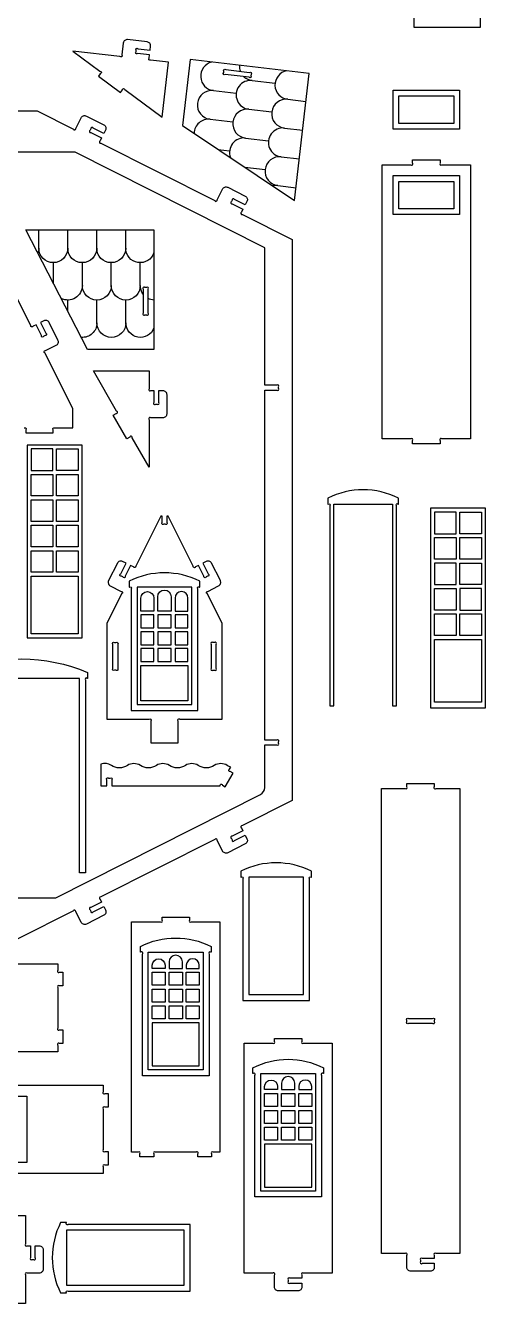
# Model space of a CAD drawing. Extents: x 40 to 213, y -58 to 93.
# Drawn here: x 186.2 to 209.7, y -56.8 to 8.4 of the extents above; entities that cross this region are included whole.
import ezdxf

# ---------------------------------------------------------------- set-up
doc = ezdxf.new("R2010")
doc.units = 0
doc.header["$MEASUREMENT"] = 0
doc.layers.get('0').update_dxf_attribs({"linetype": 'CONTINUOUS'})

msp = doc.modelspace()

# ---------------------------------------------------------------- linework, layer by layer
for points in [[(205.955, 14.664), (205.967, 14.664, -1), (206.055, 14.576), (206.055, 8.364), (209.455, 8.364), (209.455, 14.576, -1), (209.543, 14.664), (209.555, 14.664), (209.555, 14.964, 0.238913), (205.955, 14.964)], [(193.536, 6.582), (192.631, 6.687, -1), (192.553, 6.785), (192.571, 6.945), (191.964, 7.015, -1), (191.886, 7.113), (191.895, 7.186, -1), (191.992, 7.263), (192.6, 7.193), (192.623, 7.392, 0.414214), (192.447, 7.614), (191.454, 7.728, 0.414214), (191.232, 7.552), (191.162, 6.945, -1), (191.064, 6.867), (188.656, 7.145), (190.045, 6.114, -1), (190.063, 5.99), (189.967, 5.86), (191.092, 5.026), (191.188, 5.156, -1), (191.312, 5.174), (193.212, 3.764)], [(197.65, 5.806), (196.435, 5.946, -1), (196.357, 6.044), (196.366, 6.117, -1), (196.464, 6.195), (197.679, 6.055, -1), (197.757, 5.957), (197.748, 5.884, -1)], [(204.449, 1.339), (205.909, 1.339, 1), (205.998, 1.427), (205.998, 1.589), (207.398, 1.589), (207.398, 1.464), (207.398, 1.427, 1), (207.486, 1.339), (208.947, 1.339), (208.947, -12.661), (207.486, -12.661, 1), (207.398, -12.75), (207.398, -12.911), (205.998, -12.911), (205.998, -12.75, 1), (205.909, -12.661), (204.449, -12.661)], [(192.25, -5.017), (192.25, -6.24, 1), (192.338, -6.328), (192.411, -6.328, 1), (192.5, -6.24), (192.5, -5.017, 1), (192.411, -4.928), (192.338, -4.928, 1)], [(192.55, -9.192), (192.55, -10.104, 1), (192.638, -10.192), (192.8, -10.192), (192.8, -10.804, 1), (192.888, -10.892), (192.961, -10.892, 1), (193.05, -10.804), (193.05, -10.192), (193.25, -10.192, -0.414214), (193.45, -10.392), (193.45, -11.392, -0.414214), (193.25, -11.592), (192.638, -11.592, 1), (192.55, -11.681), (192.55, -14.105), (191.685, -12.607, 1), (191.564, -12.575), (191.424, -12.655), (190.724, -11.443), (190.864, -11.362, 1), (190.896, -11.241), (189.713, -9.192)], [(201.973, -26.288), (201.973, -15.988), (204.973, -15.988), (204.973, -26.288), (205.173, -26.288), (205.173, -16.077, -1), (205.262, -15.988), (205.273, -15.988), (205.273, -15.688, 0.238913), (201.673, -15.688), (201.673, -15.988), (201.685, -15.988, -1), (201.773, -16.077), (201.773, -26.288)], [(190.398, -26.981), (192.547, -26.981, -1), (192.636, -27.069), (192.636, -28.181), (194.036, -28.181), (194.036, -27.069, -1), (194.124, -26.981), (196.273, -26.981), (196.273, -22.068), (195.515, -20.565, -1), (195.554, -20.447), (196.1, -20.171, 0.414214), (196.188, -19.902), (195.737, -19.01, 0.414214), (195.469, -18.921), (195.29, -19.011), (195.566, -19.557, -1), (195.527, -19.676), (195.461, -19.709, -1), (195.343, -19.67), (195.067, -19.124), (194.923, -19.197, -1), (194.804, -19.158), (193.519, -16.611), (193.461, -16.611), (193.461, -16.923, -1), (193.372, -17.011), (193.299, -17.011, -1), (193.211, -16.923), (193.211, -16.611), (193.153, -16.611), (191.868, -19.158, -1), (191.749, -19.197), (191.605, -19.124), (191.329, -19.67, -1), (191.21, -19.709), (191.145, -19.676, -1), (191.106, -19.557), (191.381, -19.011), (191.203, -18.921, 0.414214), (190.934, -19.01), (190.484, -19.902, 0.414214), (190.572, -20.171), (191.118, -20.447, -1), (191.157, -20.565), (190.398, -22.068)], [(191.536, -20.231), (191.547, -20.231, -1), (191.636, -20.319), (191.636, -26.531), (195.036, -26.531), (195.036, -20.319, -1), (195.124, -20.231), (195.136, -20.231), (195.136, -19.931, 0.238913), (191.536, -19.931)], [(192.796, -20.793), (192.796, -21.453), (192.136, -21.453), (192.136, -20.793, -1)], [(192.996, -21.453), (192.996, -20.721, -1), (193.676, -20.721), (193.676, -21.453)], [(193.876, -20.793), (193.876, -21.453), (194.536, -21.453), (194.536, -20.793, 1)], [(190.948, -23.157), (190.948, -24.38, -1), (190.86, -24.468), (190.787, -24.468, -1), (190.698, -24.38), (190.698, -23.157, -1), (190.787, -23.068), (190.86, -23.068, -1)], [(195.723, -23.157), (195.723, -24.38, 1), (195.812, -24.468), (195.885, -24.468, 1), (195.973, -24.38), (195.973, -23.157, 1), (195.885, -23.068), (195.812, -23.068, 1)], [(189.406, -24.89), (189.394, -24.89, 1), (189.306, -24.978), (189.306, -34.83), (189.006, -34.83), (189.006, -24.89), (183.106, -24.89), (183.106, -34.83), (182.806, -34.83), (182.806, -24.978, 1), (182.717, -24.89), (182.706, -24.89), (182.706, -24.59, -0.205755), (189.406, -24.59)], [(196.835, -29.735), (196.695, -29.654, -1), (196.663, -29.533), (196.723, -29.429, -0.068104), (196.542, -29.342, 0.300981), (195.88, -29.342, -0.300981), (195.064, -29.342, 0.300981), (194.402, -29.342, -0.300981), (193.586, -29.342, 0.300981), (192.923, -29.342, -0.300981), (192.107, -29.342, 0.300981), (191.445, -29.342, -0.300981), (190.629, -29.342, 0.236244), (190.096, -29.277), (190.096, -30.385), (190.396, -30.385), (190.396, -30.073, -1), (190.484, -29.985), (190.558, -29.985, -1), (190.646, -30.073), (190.646, -30.385), (196.171, -30.385), (196.174, -30.379, -1), (196.295, -30.347), (196.435, -30.428)], [(204.406, -30.515), (205.618, -30.515, 1), (205.706, -30.426), (205.706, -30.265), (207.106, -30.265), (207.106, -30.426, 1), (207.195, -30.515), (208.406, -30.515), (208.406, -54.265), (207.195, -54.265, 1), (207.106, -54.353), (207.106, -54.515), (206.495, -54.515, 1), (206.406, -54.603), (206.406, -54.676, 1), (206.495, -54.765), (207.106, -54.765), (207.106, -54.965, -0.414214), (206.906, -55.165), (205.906, -55.165, -0.414214), (205.706, -54.965), (205.706, -54.353, 1), (205.618, -54.265), (204.406, -54.265)], [(197.237, -35.041), (197.249, -35.041, -1), (197.337, -35.129), (197.337, -41.341), (200.737, -41.341), (200.737, -35.129, -1), (200.825, -35.041), (200.837, -35.041), (200.837, -34.741, 0.238913), (197.237, -34.741)], [(191.662, -37.332), (193.122, -37.332, 1), (193.211, -37.243), (193.211, -37.082), (194.611, -37.082), (194.611, -37.207), (194.611, -37.243, 1), (194.699, -37.332), (196.16, -37.332), (196.16, -49.082), (195.824, -49.082, 1), (195.735, -49.17), (195.735, -49.332), (195.035, -49.332), (195.035, -49.17, 1), (194.947, -49.082), (192.875, -49.082, 1), (192.786, -49.17), (192.786, -49.332), (192.086, -49.332), (192.086, -49.17, 1), (191.998, -49.082), (191.662, -49.082)], [(195.711, -38.882), (195.699, -38.882, 1), (195.611, -38.97), (195.611, -45.182), (192.211, -45.182), (192.211, -38.97, 1), (192.122, -38.882), (192.111, -38.882), (192.111, -38.582, -0.238913), (195.711, -38.582)], [(194.251, -39.703), (194.251, -39.372, 1), (193.571, -39.372), (193.571, -39.703)], [(176.142, -43.97), (176.142, -42.509, 1), (176.053, -42.421), (175.892, -42.421), (175.892, -41.021), (176.017, -41.021), (176.053, -41.021, 1), (176.142, -40.932), (176.142, -39.472), (187.892, -39.472), (187.892, -39.808, 1), (187.98, -39.896), (188.142, -39.896), (188.142, -40.596), (187.98, -40.596, 1), (187.892, -40.685), (187.892, -42.757, 1), (187.98, -42.845), (188.142, -42.845), (188.142, -43.545), (187.98, -43.545, 1), (187.892, -43.634), (187.892, -43.97)], [(193.371, -39.543), (193.371, -39.703), (192.711, -39.703), (192.711, -39.543, -1)], [(194.451, -39.543), (194.451, -39.703), (195.111, -39.703), (195.111, -39.543, 1)], [(205.795, -42.265), (207.018, -42.265, -1), (207.106, -42.353), (207.106, -42.426, -1), (207.018, -42.515), (205.795, -42.515, -1), (205.706, -42.426), (205.706, -42.353, -1)], [(200.348, -43.275), (200.348, -43.436, 1), (200.437, -43.525), (201.897, -43.525), (201.897, -55.275), (200.437, -55.275, 1), (200.348, -55.363), (200.348, -55.525), (199.737, -55.525, 1), (199.648, -55.613), (199.648, -55.686, 1), (199.737, -55.775), (200.348, -55.775), (200.348, -55.975, -0.414214), (200.148, -56.175), (199.148, -56.175, -0.414214), (198.948, -55.975), (198.948, -55.363, 1), (198.86, -55.275), (197.399, -55.275), (197.399, -43.525), (198.86, -43.525, 1), (198.948, -43.436), (198.948, -43.275)], [(201.448, -45.075), (201.437, -45.075, 1), (201.348, -45.163), (201.348, -51.375), (197.948, -51.375), (197.948, -45.163, 1), (197.86, -45.075), (197.848, -45.075), (197.848, -44.775, -0.238913), (201.448, -44.775)], [(176.213, -50.172), (176.213, -48.711, 1), (176.125, -48.623), (175.963, -48.623), (175.963, -47.223), (176.088, -47.223), (176.125, -47.223, 1), (176.213, -47.134), (176.213, -45.674), (190.213, -45.674), (190.213, -46.01, 1), (190.302, -46.098), (190.463, -46.098), (190.463, -46.798), (190.302, -46.798, 1), (190.213, -46.887), (190.213, -48.959, 1), (190.302, -49.047), (190.463, -49.047), (190.463, -49.747), (190.302, -49.747, 1), (190.213, -49.836), (190.213, -50.172)], [(199.108, -45.736), (199.108, -45.896), (198.448, -45.896), (198.448, -45.736, -1)], [(199.988, -45.896), (199.988, -45.564, 1), (199.308, -45.564), (199.308, -45.896)], [(200.188, -45.736), (200.188, -45.896), (200.848, -45.896), (200.848, -45.736, 1)], [(180.013, -46.123), (180.013, -46.134, 1), (180.102, -46.223), (186.313, -46.223), (186.313, -49.623), (180.102, -49.623, 1), (180.013, -49.711), (180.013, -49.723), (179.713, -49.723, -0.238913), (179.713, -46.123)], [(174.245, -53.865), (174.407, -53.865, 1), (174.495, -53.776), (174.495, -52.316), (186.245, -52.316), (186.245, -53.776, 1), (186.334, -53.865), (186.495, -53.865), (186.495, -54.476, 1), (186.584, -54.565), (186.657, -54.565, 1), (186.745, -54.476), (186.745, -53.865), (186.945, -53.865, -0.414214), (187.145, -54.065), (187.145, -55.065, -0.414214), (186.945, -55.265), (186.334, -55.265, 1), (186.245, -55.353), (186.245, -56.814), (174.495, -56.814), (174.495, -55.353, 1), (174.407, -55.265), (174.245, -55.265)], [(188.339, -56.28), (188.339, -56.269, -1), (188.427, -56.18), (194.639, -56.18), (194.639, -52.78), (188.427, -52.78, -1), (188.339, -52.692), (188.339, -52.68), (188.039, -52.68, 0.238913), (188.039, -56.28)]]:
    msp.add_lwpolyline(points, format="xyb", close=True)
for points in [[(194.65, 6.706), (194.263, 3.341), (199.975, -0.488), (200.723, 6.006)], [(204.998, 5.153), (208.398, 5.153), (208.398, 3.153), (204.998, 3.153)], [(208.098, 3.453), (205.298, 3.453), (205.298, 4.853), (208.098, 4.853)], [(204.998, 0.79), (208.398, 0.79), (208.398, -1.21), (204.998, -1.21)], [(208.098, -0.91), (205.298, -0.91), (205.298, 0.49), (208.098, 0.49)], [(192.8, -8.1), (189.413, -8.1), (186.263, -1.987), (192.8, -1.987)], [(189.135, -12.975), (186.335, -12.975), (186.335, -22.815), (189.135, -22.815)], [(186.535, -14.275), (187.635, -14.275), (187.635, -13.175), (186.535, -13.175)], [(188.935, -14.275), (187.835, -14.275), (187.835, -13.175), (188.935, -13.175)], [(186.535, -15.575), (186.535, -14.475), (187.635, -14.475), (187.635, -15.575)], [(188.935, -15.575), (187.835, -15.575), (187.835, -14.475), (188.935, -14.475)], [(186.535, -15.775), (187.635, -15.775), (187.635, -16.875), (186.535, -16.875)], [(187.835, -16.875), (187.835, -15.775), (188.935, -15.775), (188.935, -16.875)], [(209.714, -16.202), (206.914, -16.202), (206.914, -26.402), (209.714, -26.402)], [(208.214, -17.502), (208.214, -16.402), (207.114, -16.402), (207.114, -17.502)], [(208.414, -16.402), (209.514, -16.402), (209.514, -17.502), (208.414, -17.502)], [(187.635, -18.175), (186.535, -18.175), (186.535, -17.075), (187.635, -17.075)], [(187.835, -18.175), (187.835, -17.075), (188.935, -17.075), (188.935, -18.175)], [(208.214, -18.802), (207.114, -18.802), (207.114, -17.702), (208.214, -17.702)], [(208.414, -18.802), (208.414, -17.702), (209.514, -17.702), (209.514, -18.802)], [(187.635, -19.475), (186.535, -19.475), (186.535, -18.375), (187.635, -18.375)], [(187.835, -19.475), (187.835, -18.375), (188.935, -18.375), (188.935, -19.475)], [(207.114, -20.102), (208.214, -20.102), (208.214, -19.002), (207.114, -19.002)], [(208.414, -20.102), (208.414, -19.002), (209.514, -19.002), (209.514, -20.102)], [(188.935, -22.615), (186.535, -22.615), (186.535, -19.675), (188.935, -19.675)], [(194.736, -20.231), (191.936, -20.231), (191.936, -26.231), (194.736, -26.231)], [(208.214, -21.402), (207.114, -21.402), (207.114, -20.302), (208.214, -20.302)], [(208.414, -21.402), (209.514, -21.402), (209.514, -20.302), (208.414, -20.302)], [(192.136, -22.313), (192.796, -22.313), (192.796, -21.653), (192.136, -21.653)], [(192.996, -22.313), (193.676, -22.313), (193.676, -21.653), (192.996, -21.653)], [(193.876, -22.313), (194.536, -22.313), (194.536, -21.653), (193.876, -21.653)], [(207.114, -21.602), (208.214, -21.602), (208.214, -22.702), (207.114, -22.702)], [(208.414, -22.702), (208.414, -21.602), (209.514, -21.602), (209.514, -22.702)], [(192.136, -23.173), (192.796, -23.173), (192.796, -22.513), (192.136, -22.513)], [(192.996, -23.173), (193.676, -23.173), (193.676, -22.513), (192.996, -22.513)], [(193.876, -23.173), (194.536, -23.173), (194.536, -22.513), (193.876, -22.513)], [(192.136, -24.033), (192.796, -24.033), (192.796, -23.373), (192.136, -23.373)], [(192.996, -24.033), (193.676, -24.033), (193.676, -23.373), (192.996, -23.373)], [(193.876, -24.033), (194.536, -24.033), (194.536, -23.373), (193.876, -23.373)], [(207.114, -22.902), (209.514, -22.902), (209.514, -26.102), (207.114, -26.102)], [(194.536, -26.031), (192.136, -26.031), (192.136, -24.233), (194.536, -24.233)], [(200.437, -35.041), (197.637, -35.041), (197.637, -41.041), (200.437, -41.041)], [(192.511, -38.882), (195.311, -38.882), (195.311, -44.882), (192.511, -44.882)], [(193.371, -40.563), (192.711, -40.563), (192.711, -39.903), (193.371, -39.903)], [(194.251, -40.563), (193.571, -40.563), (193.571, -39.903), (194.251, -39.903)], [(195.111, -40.563), (194.451, -40.563), (194.451, -39.903), (195.111, -39.903)], [(193.371, -41.423), (192.711, -41.423), (192.711, -40.763), (193.371, -40.763)], [(194.251, -41.423), (193.571, -41.423), (193.571, -40.763), (194.251, -40.763)], [(195.111, -41.423), (194.451, -41.423), (194.451, -40.763), (195.111, -40.763)], [(193.371, -42.283), (192.711, -42.283), (192.711, -41.623), (193.371, -41.623)], [(194.251, -42.283), (193.571, -42.283), (193.571, -41.623), (194.251, -41.623)], [(195.111, -42.283), (194.451, -42.283), (194.451, -41.623), (195.111, -41.623)], [(192.711, -44.682), (195.111, -44.682), (195.111, -42.483), (192.711, -42.483)], [(198.248, -45.075), (201.048, -45.075), (201.048, -51.075), (198.248, -51.075)], [(199.108, -46.756), (198.448, -46.756), (198.448, -46.096), (199.108, -46.096)], [(199.988, -46.756), (199.308, -46.756), (199.308, -46.096), (199.988, -46.096)], [(200.848, -46.756), (200.188, -46.756), (200.188, -46.096), (200.848, -46.096)], [(199.108, -47.616), (198.448, -47.616), (198.448, -46.956), (199.108, -46.956)], [(199.988, -47.616), (199.308, -47.616), (199.308, -46.956), (199.988, -46.956)], [(200.848, -47.616), (200.188, -47.616), (200.188, -46.956), (200.848, -46.956)], [(199.108, -48.476), (198.448, -48.476), (198.448, -47.816), (199.108, -47.816)], [(199.988, -48.476), (199.308, -48.476), (199.308, -47.816), (199.988, -47.816)], [(200.848, -48.476), (200.188, -48.476), (200.188, -47.816), (200.848, -47.816)], [(198.448, -50.875), (200.848, -50.875), (200.848, -48.676), (198.448, -48.676)], [(188.339, -53.08), (188.339, -55.88), (194.339, -55.88), (194.339, -53.08)]]:
    msp.add_lwpolyline(points, close=True)
for points in [[(195.747, 6.579, 0.837253), (195.837, 5.127, 1), (195.668, 3.658, 0.437228), (194.845, 2.951)], [(197.165, 6.416, 0.106398), (197.212, 6.109)], [(199.567, 6.139, 0.853828), (199.629, 4.681, 1), (199.46, 3.212, 1), (199.291, 1.743, 1), (199.122, 0.275, 0.088868), (198.861, 0.258)], [(197.394, 5.836, 0.162473), (197.818, 5.638, 1), (197.649, 4.169, 1), (197.479, 2.701, 0.561627), (196.703, 1.705)], [(184.856, 4.084), (186.847, 4.084), (188.686, 3.155, 1), (188.805, 3.194), (189.081, 3.74, -0.414214), (189.349, 3.828), (190.242, 3.378, -0.414214), (190.331, 3.109), (190.24, 2.93), (189.694, 3.206, 1), (189.576, 3.167), (189.543, 3.102, 1), (189.582, 2.983), (190.128, 2.707), (190.055, 2.563, 1), (190.094, 2.444), (195.902, -0.488, 1), (196.021, -0.449), (196.296, 0.097, -0.414214), (196.565, 0.186), (197.458, -0.265, -0.414214), (197.546, -0.534), (197.456, -0.712), (196.91, -0.436, 1), (196.791, -0.476), (196.758, -0.541, 1), (196.797, -0.66), (197.343, -0.935), (197.271, -1.08, 1), (197.31, -1.198), (199.856, -2.484), (199.856, -31.127), (197.31, -32.413, 1), (197.271, -32.532), (197.343, -32.676), (196.797, -32.952, 1), (196.758, -33.07), (196.791, -33.136, 1), (196.91, -33.175), (197.456, -32.899), (197.546, -33.078, -0.414214), (197.458, -33.346), (196.565, -33.797, -0.414214), (196.296, -33.709), (196.021, -33.163, 1), (195.902, -33.123), (190.094, -36.055, 1), (190.055, -36.174), (190.128, -36.318), (189.582, -36.594, 1), (189.543, -36.713), (189.576, -36.778, 1), (189.694, -36.817), (190.24, -36.542), (190.331, -36.72, -0.414214), (190.242, -36.989), (189.349, -37.439, -0.414214), (189.081, -37.351), (188.805, -36.805, 1), (188.686, -36.766), (185.856, -38.195)], [(184.856, -36.095), (187.796, -36.095), (198.236, -30.825, 0.283043), (198.456, -30.468), (198.456, -28.291), (199.068, -28.291, 1), (199.156, -28.203), (199.156, -28.13, 1), (199.068, -28.041), (198.456, -28.041), (198.456, -10.166), (199.068, -10.166, 1), (199.156, -10.078), (199.156, -10.005, 1), (199.068, -9.916), (198.456, -9.916), (198.456, -2.897), (188.787, 1.984), (184.856, 1.984)], [(186.17, -12.105, -1), (186.259, -12.194), (186.259, -12.355), (187.659, -12.355), (187.659, -12.194, -1), (187.747, -12.105), (188.659, -12.105), (188.659, -11.105), (187.23, -8.275, -1), (187.269, -8.156), (187.815, -7.881, 0.414214), (187.903, -7.612), (187.453, -6.719, 0.414214), (187.184, -6.631), (187.006, -6.721), (187.281, -7.267, -1), (187.242, -7.386), (187.177, -7.419, -1), (187.058, -7.38), (186.782, -6.834), (186.638, -6.906, -1), (186.519, -6.867), (183.548, -0.98)], [(192.8, -3.151, -0.853828), (191.358, -2.922, -1), (189.879, -2.922, -1), (188.401, -2.922, -1), (186.923, -2.922, -0.088868), (186.877, -3.179)], [(192.25, -5.275, -0.162473), (192.102, -4.831, -1), (190.623, -4.831, -1), (189.145, -4.831, -0.561627), (188.067, -5.488)], [(192.8, -5.569, -0.106398), (192.5, -5.487)], [(192.8, -6.996, -0.837253), (191.367, -6.74, -1), (189.889, -6.74, -0.437228), (189.092, -7.477)]]:
    msp.add_lwpolyline(points, format="xyb")
for points in [[(197.818, 5.638), (198.98, 5.504)], [(195.837, 5.127), (196.999, 4.993)], [(199.629, 4.681), (200.558, 4.574)], [(197.649, 4.169), (198.811, 4.035)], [(195.668, 3.658), (196.83, 3.524)], [(197.479, 2.701), (198.642, 2.567)], [(199.46, 3.212), (200.389, 3.105)], [(196.081, 2.123), (196.661, 2.056)], [(199.291, 1.743), (200.219, 1.636)], [(197.429, 1.218), (198.472, 1.098)], [(199.122, 0.275), (200.05, 0.168)], [(186.923, -2.922), (186.923, -1.987)], [(188.401, -2.922), (188.401, -1.987)], [(189.879, -2.922), (189.879, -1.987)], [(191.358, -2.922), (191.358, -1.987)], [(187.667, -4.711), (187.667, -3.661)], [(189.145, -4.831), (189.145, -3.661)], [(190.623, -4.831), (190.623, -3.661)], [(192.102, -4.831), (192.102, -3.661)], [(188.41, -6.154), (188.41, -5.57)], [(189.889, -6.74), (189.889, -5.57)], [(191.367, -6.74), (191.367, -5.57)]]:
    msp.add_lwpolyline(points)

doc.saveas('drawing.dxf')
